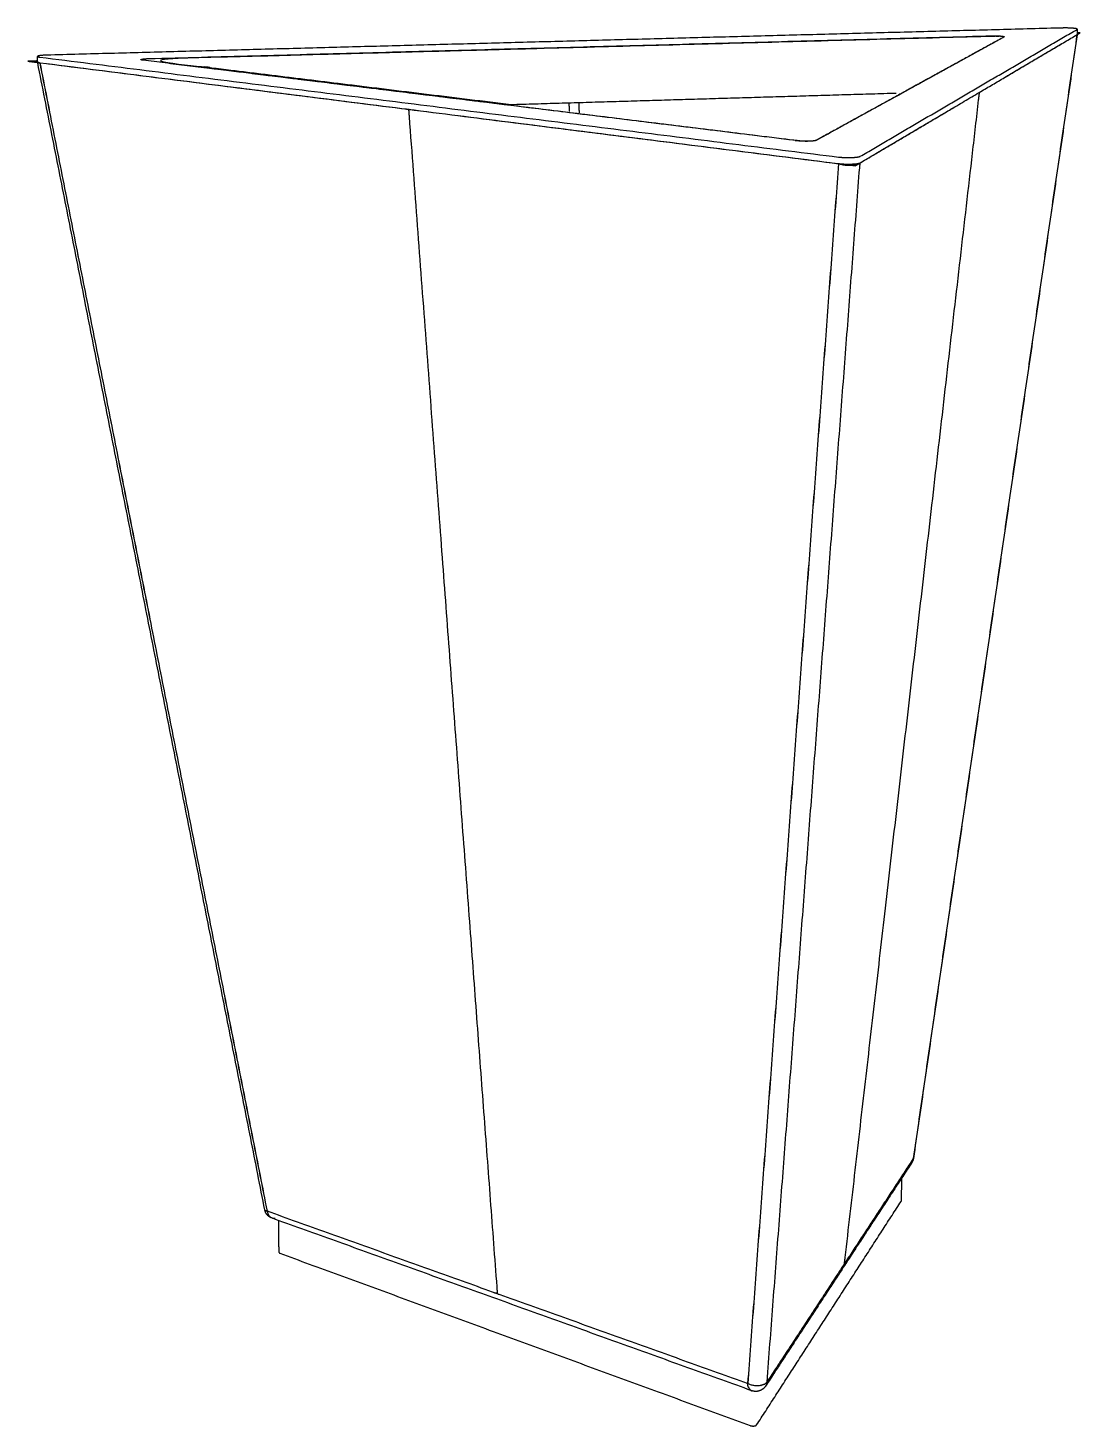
# Model space of a CAD drawing. Header units: millimetres. Extents: x -2321 to 1765, y -21 to 1587.
# Drawn here: x 0 to 467, y 0 to 621 of the extents above; entities that cross this region are included whole.
import ezdxf

# ---------------------------------------------------------------- set-up
doc = ezdxf.new("R2010")
doc.units = ezdxf.units.MM
doc.header["$MEASUREMENT"] = 0
doc.layers.add('Utwórz2D linie widoczne', color=7, linetype='Continuous', true_color=0x000000)

msp = doc.modelspace()

# ---------------------------------------------------------------- linework, layer by layer
at = {"layer": 'Utwórz2D linie widoczne'}
for points in [[(459.59, 620.86), (234.02, 614.84), (8.44, 608.81)], [(53.59, 607.28), (240.92, 612.34), (428.25, 617.4)], [(433.51, 616.87), (391.8, 593.93), (350.1, 570.99)], [(369.59, 563.87), (417.74, 592.06), (465.89, 620.25)], [(465.85, 617.9), (429.49, 368.33), (393.14, 118.76)], [(465.9, 617.85), (429.56, 368.36), (393.21, 118.88)], [(422.99, 592.56), (444.42, 605.23), (465.85, 617.9)], [(465.96, 620.33), (465.93, 619.15), (465.9, 617.97)], [(434.28, 599.24), (446.59, 606.51), (458.89, 613.79)], [(4.29, 606.22), (2.14, 606.17), (0, 606.11)], [(0, 606.11), (2.69, 605.77), (5.38, 605.43)], [(4.3, 605.76), (4.27, 607), (4.24, 608.23)], [(105.21, 95.95), (54.78, 350.65), (4.35, 605.35)], [(5.34, 607.91), (182.66, 585.73), (359.97, 563.55)], [(106.33, 95.37), (55.86, 350.4), (5.38, 605.43)], [(5.38, 605.43), (5.39, 605.43), (5.4, 605.43)], [(106.35, 95.37), (55.87, 350.4), (5.4, 605.43)], [(5.4, 605.43), (182.66, 583.04), (359.93, 560.65)], [(9.09, 604.96), (188.25, 582.33), (367.41, 559.7)], [(342.26, 570.71), (202.68, 587.88), (63.1, 605.05)], [(214.5, 586.9), (300, 589.43), (385.5, 591.97)], [(369.54, 560.97), (395.98, 576.6), (422.41, 592.22)], [(422.43, 592.23), (422.24, 590.59), (422.05, 588.95)], [(422.41, 592.22), (422.7, 592.39), (422.99, 592.56)], [(167.4, 584.97), (168.49, 584.83), (169.59, 584.69)], [(169.41, 581.5), (169.29, 583.12), (169.17, 584.74)], [(240.24, 587.66), (240.28, 585.7), (240.32, 583.73)], [(244.88, 583.17), (244.83, 585.48), (244.78, 587.8)], [(369.52, 560.95), (390.32, 573.25), (411.13, 585.55)], [(359.95, 560.64), (339.77, 289.75), (319.6, 18.86)], [(359.97, 560.65), (339.8, 289.75), (319.62, 18.85)], [(328.24, 19.65), (348.88, 290.3), (369.52, 560.95)], [(359.93, 560.65), (359.94, 560.65), (359.95, 560.65)], [(359.95, 560.65), (359.96, 560.65), (359.97, 560.65)], [(361.89, 560.48), (361.88, 560.32), (361.87, 560.16)], [(366.59, 559.97), (366.61, 560.23), (366.63, 560.49)], [(369.52, 560.95), (369.52, 560.95), (369.51, 560.95)], [(393.14, 118.76), (378.08, 95.77), (363.03, 72.78)], [(392.51, 117.02), (360.05, 67.4), (327.59, 17.77)], [(387.95, 110.05), (387.86, 104.96), (387.76, 99.88)], [(323.61, 0.47), (355.67, 50.12), (387.73, 99.78)], [(319.6, 18.86), (212.97, 57.12), (106.33, 95.37)], [(321.39, 15.7), (214.82, 54.04), (108.26, 92.39)], [(111.51, 77.08), (111.43, 84.18), (111.35, 91.28)], [(111.9, 76.73), (216.31, 38.46), (320.73, 0.2)], [(362.77, 74.8), (362.6, 73.35), (362.43, 71.9)], [(362.4, 71.82), (345.32, 45.74), (328.24, 19.65)], [(363.03, 72.78), (362.72, 72.3), (362.4, 71.82)], [(208.54, 58.9), (208.44, 60.37), (208.33, 61.83)], [(319.62, 18.85), (319.61, 18.86), (319.6, 18.86)]]:
    msp.add_open_spline(points, degree=2, dxfattribs=at)
for points, weights, degree, knots in [([(429.3, 617.16), (245.33, 612.19), (53.75, 607.01), (52.9, 606.98), (52.61, 606.89), (52.31, 606.8), (52.87, 606.73), (130.67, 597.19), (214.5, 586.9)], [2641.86704892, 2589.47549761, 2537.08394631, 2196.98386291, 2535.9505996, 2195.41614064, 2534.36856876, 2443.23930576, 2352.11004276], 2, [2422.080552, 2422.080552, 2422.080552, 3217.307315, 3217.307315, 3220.448896, 3220.448896, 3223.590478, 3223.590478, 3689.946562, 3689.946562, 3689.946562]), ([(430.11, 615), (406.26, 601.88), (379.75, 587.28), (350.1, 570.96), (349.73, 570.76), (348.5, 570.6), (346.88, 570.55), (346.09, 570.52), (345.24, 570.52), (343.62, 570.58), (342.87, 570.64), (342.26, 570.71)], [2618.8891152, 2487.19653095, 2355.50394669, 2223.81136244, 2222.25751262, 2221.05893716, 2220.66713631, 2220.47463138, 2220.48831682, 2220.92531735, 2221.34093337, 2221.91189069], 3, [998.400653, 998.400653, 998.400653, 998.400653, 1452.592596, 1452.592596, 1452.592596, 1458.071303, 1458.071303, 1458.071303, 1460.719334, 1460.719334, 1463.367365, 1463.367365, 1463.367365, 1463.367365]), ([(428.25, 617.4), (428.91, 617.42), (429.63, 617.41), (431, 617.37), (431.65, 617.33), (432.18, 617.28), (432.71, 617.23), (433.12, 617.16), (433.58, 617.02), (433.64, 616.94), (433.51, 616.87)], [2644.429983, 2644.62248354, 2644.60880044, 2644.17181751, 2643.75621618, 2643.18527663, 2642.61433709, 2641.90817628, 2640.3673631, 2639.55985585, 2638.79640965], 3, [964.922746, 964.922746, 964.922746, 964.922746, 967.570733, 967.570733, 970.218721, 970.218721, 970.218721, 972.866708, 972.866708, 975.514695, 975.514695, 975.514695, 975.514695]), ([(431.22, 616.99), (431.24, 617.07), (430.72, 617.12), (430.08, 617.18), (429.3, 617.16)], [2546.8296362, 2342.33845391, 2641.41837496, 2288.12570389, 2641.86704892], 2, [4820.845389, 4820.845389, 4820.845389, 4823.496093, 4823.496093, 4826.637667, 4826.637667, 4826.637667]), ([(465.89, 620.25), (466.36, 620.53), (464.26, 620.73), (462.16, 620.93), (459.59, 620.86)], [2675.54663493, 2319.72471533, 2680.81309011, 2323.62757315, 2682.30665258], 2, [-594.674192, -594.674192, -594.674192, -588.39122, -588.39122, -582.108249, -582.108249, -582.108249]), ([(465.85, 617.9), (466.54, 618.3), (467.23, 618.71), (466.57, 618.69), (465.92, 618.68)], [2676.32639104, 2680.78185802, 2685.237325, 2685.04345415, 2684.8495833], 2, [1191.247855, 1191.247855, 1191.247855, 1201.491946, 1201.491946, 1203.259838, 1203.259838, 1203.259838]), ([(8.44, 608.81), (5.61, 608.74), (4.58, 608.44), (3.54, 608.14), (5.34, 607.91)], [2555.11297328, 2212.12899319, 2551.3399395, 2206.90988011, 2546.07322783], 2, [-2.173957, -2.173957, -2.173957, 4.109282, 4.109282, 10.392522, 10.392522, 10.392522]), ([(51.13, 606.52), (50.66, 606.58), (50.35, 606.65), (50.1, 606.8), (50.16, 606.89), (50.41, 606.96), (50.92, 607.12), (52.13, 607.24), (53.59, 607.28)], [2532.26161929, 2532.83256817, 2533.53873628, 2535.07955806, 2535.88706638, 2536.65051007, 2538.20432705, 2539.4028697, 2539.79466322], 3, [477.078675, 477.078675, 477.078675, 477.078675, 479.726666, 479.726666, 482.374658, 482.374658, 482.374658, 487.853272, 487.853272, 487.853272, 487.853272]), ([(350.1, 570.99), (349.73, 570.78), (348.5, 570.62), (346.88, 570.57), (346.09, 570.55), (345.24, 570.55), (343.62, 570.61), (342.87, 570.66), (342.26, 570.74), (236.58, 583.73), (139.91, 595.61), (51.13, 606.52)], [2223.80536757, 2222.25149531, 2221.05290602, 2220.66110517, 2220.46860024, 2220.48228903, 2220.9193023, 2221.33492748, 2221.90589583, 2325.35780374, 2428.80971166, 2532.26161957], 3, [1452.592596, 1452.592596, 1452.592596, 1452.592596, 1458.071303, 1458.071303, 1458.071303, 1460.719334, 1460.719334, 1463.367365, 1463.367365, 1463.367365, 1940.44604, 1940.44604, 1940.44604, 1940.44604]), ([(359.97, 563.55), (362.46, 563.24), (365.67, 563.35), (368.88, 563.45), (369.59, 563.87)], [2168.79450405, 1876.2651289, 2167.30093176, 1877.58134048, 2171.07423186], 2, [-1187.186956, -1187.186956, -1187.186956, -1180.903611, -1180.903611, -1174.620266, -1174.620266, -1174.620266]), ([(359.97, 560.65), (362.45, 560.34), (365.62, 560.44), (368.83, 560.55), (369.54, 560.97)], [2163.62477069, 1879.75451864, 2167.952507, 1878.14561685, 2171.72580709], 2, [-1187.123823, -1187.123823, -1187.123823, -1180.903611, -1180.903611, -1174.620266, -1174.620266, -1174.620266]), ([(359.97, 560.65), (363.68, 560.18), (367.41, 559.71), (368.48, 560.34), (369.54, 560.97)], [2169.40663514, 2166.04601339, 2162.68539165, 2167.20559937, 2171.72580709], 2, [590.42917, 590.42917, 590.42917, 600.761478, 600.761478, 611.154422, 611.154422, 611.154422]), ([(393.21, 118.86), (393.18, 118.64), (393.13, 118.43), (392.97, 117.78), (392.63, 117.21)], [1, 0.998844154652, 1, 0.989745864186, 1], 2, [0, 0, 0, 0.443471, 0.443471, 1.760785, 1.760785, 1.760785]), ([(108.18, 92.42), (107.78, 92.57), (107.4, 92.78), (107.06, 93.03), (107.03, 93.05), (107.01, 93.07), (106.99, 93.08), (106.5, 93.45), (106.1, 93.91), (105.79, 94.43), (105.52, 94.89), (105.33, 95.38), (105.22, 95.91)], [1, 0.993890183448, 0.993890183448, 1, 1.00000026715, 1.00000054676, 1.0000008388, 0.987877408152, 0.987877408152, 1.0000008388, 0.990691072403, 0.990691072403, 1.0000008388], 3, [0, 0, 0, 0, 1.279185, 1.279185, 1.279185, 1.381312, 1.381312, 1.381312, 3.189441, 3.189441, 3.189441, 4.782316, 4.782316, 4.782316, 4.782316]), ([(328.24, 19.65), (328.18, 19.52), (328.08, 19.37), (327.86, 19.12), (327.76, 19.03), (327.55, 18.86), (327.43, 18.77), (327.29, 18.69)], [2416.9013876, 2416.63756812, 2416.35217983, 2415.87854324, 2415.70466131, 2415.35741079, 2415.18786756, 2415.02360439], 3, [0, 0, 0, 0, 0.800127, 0.800127, 1.200191, 1.200191, 1.600254, 1.600254, 1.600254, 1.600254]), ([(327.53, 17.68), (327.02, 16.91), (326.27, 16.37), (326.08, 16.23), (325.87, 16.1), (324.83, 15.48), (323.62, 15.38), (323.02, 15.34), (322.42, 15.43), (321.94, 15.5), (321.48, 15.67)], [1, 0.98459986389, 1, 0.998933964593, 1, 0.973406969805, 1, 0.993344233632, 1, 0.995608709534, 1], 2, [0, 0, 0, 1.827576, 1.827576, 2.305813, 2.305813, 4.696301, 4.696301, 5.89484, 5.89484, 6.873032, 6.873032, 6.873032]), ([(326.96, 18.51), (326.93, 18.49), (326.9, 18.48), (326.71, 18.39), (326.57, 18.34), (326.15, 18.19), (325.9, 18.12), (325.65, 18.07)], [2414.65469597, 2414.62198848, 2414.59002812, 2414.41738687, 2414.30153687, 2413.98194334, 2413.83358416, 2413.71206472], 3, [1.906751, 1.906751, 1.906751, 1.906751, 1.992602, 1.992602, 2.38495, 2.38495, 3.169645, 3.169645, 3.169645, 3.169645])]:
    msp.add_rational_spline(points, weights, degree=degree, knots=knots, dxfattribs=at)
for points, weights, degree in [([(465.85, 617.9), (465.9, 617.93), (465.9, 617.97)], [2658.23381519, 2608.99719862, 2575.03783521], 2), ([(465.9, 617.84), (465.92, 617.86), (465.85, 617.89)], [2419.9965075, 2532.33959312, 2676.24179513], 2), ([(4.3, 605.76), (4.27, 605.57), (5.38, 605.43)], [2395.93263749, 2324.68736781, 2543.05232734], 2), ([(4.78, 605.53), (3.56, 605.18), (5.38, 605.43)], [1923.9776661, 1892.66925843, 2546.7460104], 2), ([(422.05, 588.95), (401.48, 410.56), (381.74, 239.32), (362.77, 74.8)], [2423.59165766, 2474.26619949, 2524.94417668, 2575.62558924], 3), ([(208.33, 61.83), (195.97, 226.87), (183.01, 399.89), (169.41, 581.5)], [2533.80602063, 2475.55505895, 2417.29389545, 2359.0225302], 3), ([(360.31, 560.52), (360.13, 560.57), (359.95, 560.64)], [1, 0.999808279919, 1], 2), ([(360.31, 560.52), (367.48, 558.39), (369.52, 560.95)], [2073.52493728, 1146.47767345, 2171.70113118], 2), ([(392.98, 118.02), (392.95, 117.93), (392.92, 117.84)], [1, 0.999732400398, 1], 2), ([(392.98, 118.02), (393.09, 118.38), (393.14, 118.76)], [1, 0.995755556027, 1], 2), ([(393.21, 118.88), (393.21, 118.83), (393.18, 118.79), (393.14, 118.76)], [2739.60145375, 2739.30128995, 2739.01706893, 2738.74442739], 3), ([(392.68, 117.3), (392.6, 117.16), (392.51, 117.02)], [1, 0.999162624949, 1], 2), ([(392.68, 117.3), (392.82, 117.56), (392.92, 117.84)], [1, 0.997209477317, 1], 2), ([(387.73, 99.78), (387.76, 99.82), (387.76, 99.88)], [1, 0.960350924405, 1], 2), ([(105.28, 95.79), (105.23, 95.86), (105.21, 95.95)], [1, 0.969075998424, 1], 2), ([(105.28, 95.79), (105.3, 95.76), (105.33, 95.73)], [1, 0.997094977114, 1], 2), ([(106.05, 96.89), (106.04, 96.89), (106.03, 96.88)], [2044.2385089, 2043.46714456, 2042.71069242], 2), ([(106.09, 95.41), (106.21, 95.39), (106.33, 95.37)], [1, 0.999577007335, 1], 2), ([(106.33, 95.37), (106.47, 93.8), (107.39, 92.93)], [2655.31819673, 2331.6152122, 2312.76093779], 2), ([(107.45, 92.87), (107.43, 92.89), (107.41, 92.91), (107.39, 92.93)], [2657.28579423, 2657.25832433, 2657.2310014, 2657.20383094], 3), ([(108.26, 92.39), (107.81, 92.55), (107.45, 92.87)], [1, 0.981888095246, 1], 2), ([(107.45, 92.87), (107.45, 92.87), (107.45, 92.87)], [2311.87915072, 2311.86950381, 2311.86018423], 2), ([(108.54, 92.31), (109.14, 92.17), (109.78, 92.34)], [2380.77081591, 2457.22541623, 2618.17908959], 2), ([(111.51, 77.08), (111.51, 76.88), (111.9, 76.73)], [2052.00659669, 2187.34190904, 2662.36188439], 2), ([(362.4, 71.82), (362.43, 71.86), (362.43, 71.9)], [1, 0.972646761371, 1], 2), ([(319.61, 18.7), (319.61, 18.78), (319.6, 18.86)], [1, 0.999911258663, 1], 2), ([(319.61, 18.7), (319.62, 18.63), (319.63, 18.56)], [1, 0.999931291442, 1], 2), ([(326.96, 18.51), (327.13, 18.59), (327.29, 18.69)], [1, 0.998925046291, 1], 2), ([(328.24, 19.65), (328.12, 18.57), (327.53, 17.68)], [2416.9013876, 2224.70531157, 2150.39915922], 2), ([(319.65, 18.36), (319.64, 18.46), (319.63, 18.56)], [1, 0.999842832135, 1], 2), ([(319.65, 18.36), (319.66, 18.34), (319.66, 18.32), (319.66, 18.3)], [2414.83001003, 2414.83873611, 2414.84756349, 2414.85649231], 3), ([(319.86, 17.48), (319.73, 17.88), (319.66, 18.3)], [1, 0.99618356281, 1], 2), ([(319.86, 17.48), (319.91, 17.34), (319.97, 17.2)], [1, 0.999325762877, 1], 2), ([(320, 17.13), (319.99, 17.17), (319.97, 17.2)], [2161.33787739, 2164.65237598, 2168.15272462], 2), ([(320, 17.13), (320.13, 16.83), (320.32, 16.57)], [1, 0.995334570447, 1], 2), ([(320.33, 16.56), (320.32, 16.56), (320.32, 16.57)], [2116.18386939, 2116.4681039, 2116.75812659], 2), ([(320.33, 16.56), (320.34, 16.54), (320.36, 16.52), (320.37, 16.5)], [2416.10768587, 2416.12951939, 2416.15157918, 2416.17387566], 3), ([(320.37, 16.5), (320.39, 16.48), (320.4, 16.46), (320.42, 16.44)], [2416.17779247, 2416.19881028, 2416.22003844, 2416.24148565], 3), ([(320.37, 16.5), (320.37, 16.5), (320.37, 16.5)], [2112.83791897, 2112.92442041, 2113.01162698], 2), ([(320.43, 16.43), (320.42, 16.43), (320.42, 16.44)], [2109.53267255, 2109.87195286, 2110.22698793], 2), ([(320.43, 16.43), (320.51, 16.32), (320.6, 16.23)], [1, 0.998795491823, 1], 2), ([(320.73, 16.11), (320.66, 16.17), (320.6, 16.23)], [1, 0.999421588059, 1], 2), ([(320.73, 16.11), (320.91, 15.95), (321.13, 15.82)], [1, 0.99399705859, 1], 2), ([(321.24, 15.77), (321.18, 15.8), (321.13, 15.82)], [1, 0.9996155712, 1], 2), ([(321.24, 15.77), (321.35, 15.71), (321.48, 15.67)], [1, 0.998123954889, 1], 2), ([(325.52, 18.04), (325.58, 18.05), (325.65, 18.07)], [1, 0.99995494772, 1], 2), ([(320.73, 0.2), (322.91, -0.61), (323.61, 0.47)], [2426.18241198, 1211.96461465, 2426.94223872], 2)]:
    msp.add_rational_spline(points, weights, degree=degree, dxfattribs=at)
for points, knots in [([(106.09, 95.41), (106.05, 95.42), (105.97, 95.44), (105.81, 95.48), (105.64, 95.54), (105.46, 95.62), (105.37, 95.69), (105.33, 95.73)], [0, 0, 0, 0, 0.1289478, 0.2582742, 0.4878851, 0.6759312, 0.8378398, 0.8378398, 0.8378398, 0.8378398]), ([(362.5, 72.51), (362.54, 72.52), (362.6, 72.53), (362.71, 72.57), (362.83, 72.62), (362.95, 72.69), (363.01, 72.75), (363.03, 72.78)], [0, 0, 0, 0, 0.0994672, 0.193006, 0.3563309, 0.4936707, 0.6037164, 0.6037164, 0.6037164, 0.6037164]), ([(206.93, 59.28), (206.99, 59.27), (207.1, 59.23), (207.35, 59.18), (207.69, 59.15), (208.11, 59.14), (208.39, 59.17), (208.52, 59.19)], [0, 0, 0, 0, 0.171168, 0.360559, 0.764784, 1.192719, 1.605954, 1.605954, 1.605954, 1.605954]), ([(208.54, 58.9), (208.55, 58.89), (208.55, 58.86), (208.58, 58.79), (208.65, 58.72), (208.77, 58.64), (208.87, 58.59), (208.92, 58.57)], [0, 0, 0, 0, 0.0472836, 0.0971806, 0.2103593, 0.3524551, 0.5237813, 0.5237813, 0.5237813, 0.5237813]), ([(325.52, 18.04), (325.27, 17.99), (324.76, 17.91), (323.99, 17.86), (323.19, 17.88), (322.17, 17.98), (320.94, 18.25), (320.03, 18.63), (319.6, 18.86)], [0, 0, 0, 0, 0.747627, 1.542255, 2.333061, 3.126933, 4.628746, 6.082035, 6.082035, 6.082035, 6.082035])]:
    msp.add_open_spline(points, degree=3, knots=knots, dxfattribs=at)

doc.saveas('drawing.dxf')
